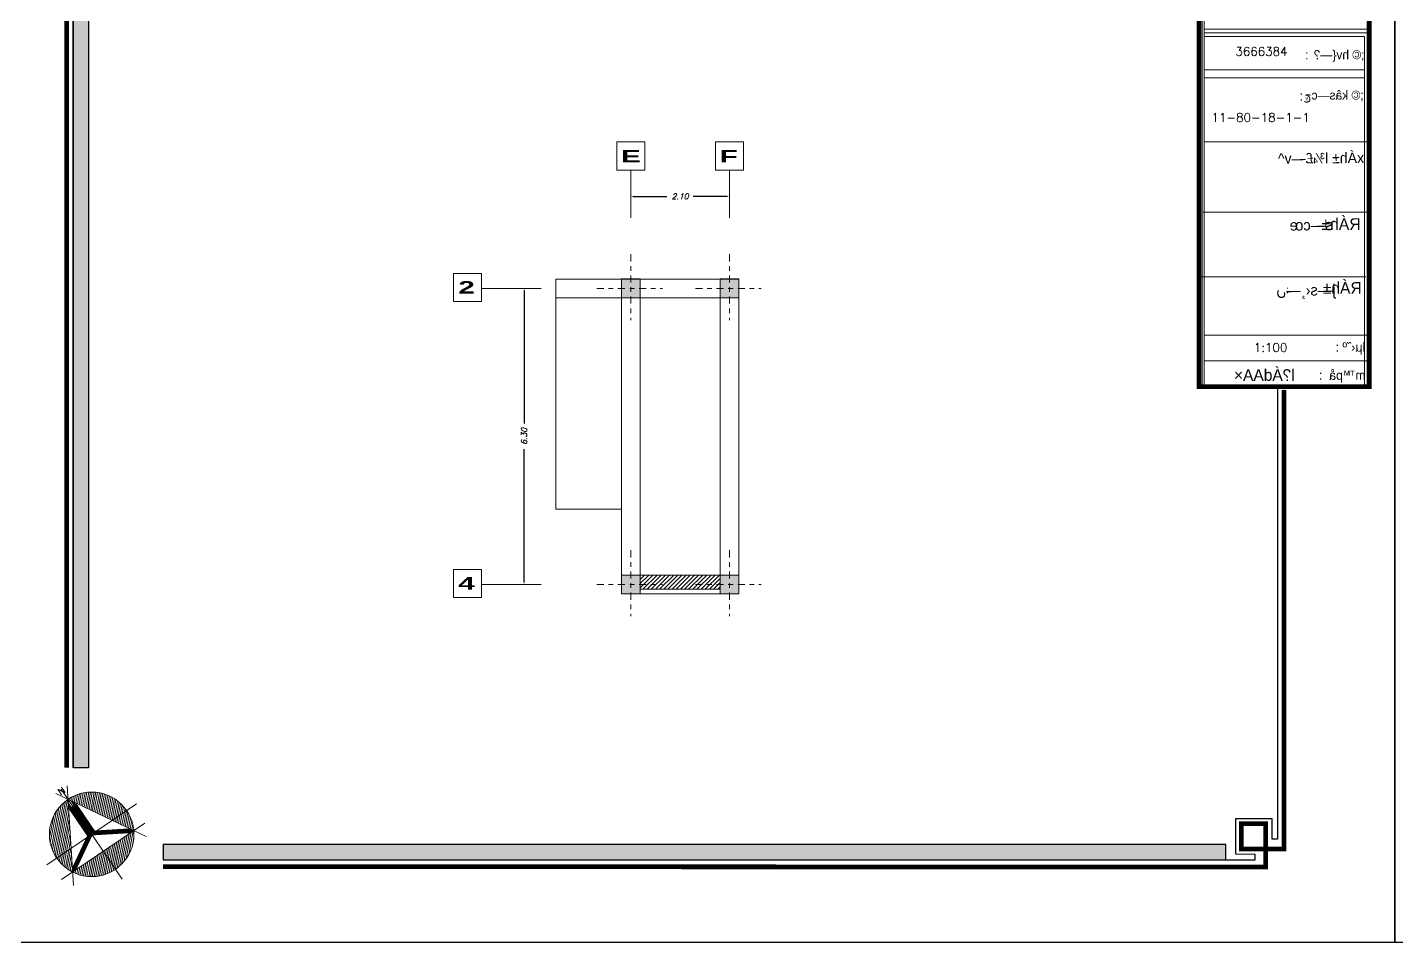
# Model space of a CAD drawing. Header units: inches. Extents: x 70 to 1974, y -315 to 363.
# Drawn here: x 219.78 to 248.93, y -205.33 to -185.85 of the extents above; entities that cross this region are included whole.
import ezdxf

# ---------------------------------------------------------------- set-up
doc = ezdxf.new("R2010")
doc.units = ezdxf.units.IN
doc.header["$MEASUREMENT"] = 0
doc.linetypes.add('DASHDOT', pattern=[1, 0.5, -0.25, 0, -0.25])
doc.layers.add('1', color=19, linetype='Continuous', lineweight=5)
doc.layers.add('3', color=244, linetype='Continuous', lineweight=20)
doc.layers.add('7', color=7, linetype='Continuous')
doc.layers.add('Dimension 2', color=171, linetype='Continuous')
doc.layers.add('AX', color=7, linetype='Continuous', lineweight=18, true_color=0xb7ad8f)
doc.styles.add('111', font='romanc.shx')
doc.styles.add('1111', font='naskhn.shx')
doc.styles.add('CHAPI', font='chapi')
doc.styles.add('FARSI', font='kamran.shx', dxfattribs={"height": 0.35})
doc.styles.add('KH1', font='', dxfattribs={"width": 1.5})
doc.styles.add('ROMANTICBOLD', font='romb____.pfb')
doc.styles.add('STYLE3', font='italict.shx')
doc.styles.get('KH1').set_extended_font_data('Arial Black')
doc.dimstyles.new('mo', dxfattribs={"dimscale": 0.08, "dimtxt": 1.5, "dimasz": 0.6, "dimexe": 1, "dimexo": 1, "dimgap": 1, "dimtad": 0, "dimzin": 1, "dimdsep": 46, "dimtxsty": 'STYLE3', "dimcen": 2.5, "dimse1": 1, "dimse2": 1, "dimclrd": 1, "dimclre": 2, "dimclrt": 1, "dimadec": 0, "dimazin": 0, "dimtm": 1e-09, "dimtfac": 1, "dimtix": 1, "dimtmove": 0, "dimatfit": 1, "dimfxl": 0, "dimtolj": 1, "dimtzin": 0, "dimarcsym": 0})
pattern_1 = [(79.1706, (-480.110343, -200.36177), (-0.0368391, 0.007047), [])]

# ---------------------------------------------------------------- blocks, each defined once
blk = doc.blocks.new('k1')
at = {"true_color": 0x636466}
h = blk.add_hatch(color=251, dxfattribs=at)
h.dxf.hatch_style = 1
h.paths.add_polyline_path([(-461.085, -161.558), (-462.607, -161.558), (-462.607, -162.181), (-462.606, -162.181), (-462.606, -162.319), (-462.468, -162.319), (-462.468, -161.697), (-461.223, -161.697), (-461.223, -162.942), (-461.085, -162.942), (-461.085, -162.804)])
h.paths.add_polyline_path([(-460.393, -161.697), (-459.147, -161.697), (-459.147, -162.942), (-457.907, -162.942), (-457.907, -162.804), (-459.009, -162.804), (-459.009, -161.558), (-460.531, -161.558), (-460.531, -162.181), (-461.085, -162.181), (-461.085, -162.319), (-460.393, -162.319)])
h.paths.add_polyline_path([(-459.701, -162.319), (-459.147, -162.319), (-459.147, -162.181), (-459.839, -162.181), (-459.839, -162.804), (-461.085, -162.804), (-461.085, -162.942), (-459.701, -162.942)], flags=17)
h.paths.add_polyline_path([(-458.317, -161.697), (-457.072, -161.697), (-457.074, -162.263), (-457.004, -162.263), (-456.935, -162.263), (-456.934, -161.558), (-458.456, -161.558), (-458.456, -162.181), (-459.009, -162.181), (-459.009, -162.319), (-458.317, -162.319)])
h.paths.add_polyline_path([(-457.434, -165.015), (-453.66, -165.015), (-453.66, -164.564), (-457.434, -164.564)], flags=9)
h.paths.add_polyline_path([(-466.465, -178.781), (-469.762, -178.781), (-469.762, -178.172), (-466.465, -178.172)], flags=9)
h.paths.add_polyline_path([(-465.787, -177.119), (-468.343, -177.119), (-468.343, -176.346), (-465.787, -176.346)], flags=9)
h.paths.add_polyline_path([(-466.637, -172.259), (-468.426, -172.259), (-468.426, -171.585), (-466.637, -171.585)], flags=9)
h.paths.add_polyline_path([(-467.406, -174.793), (-469.156, -174.793), (-469.156, -174.365), (-467.406, -174.365)], flags=9)
h.paths.add_polyline_path([(-466.579, -173.49), (-469.33, -173.49), (-469.33, -173.025), (-466.579, -173.025)], flags=9)
h.paths.add_polyline_path([(-469.005, -195.618), (-468.537, -195.65), (-468.441, -195.11), (-468.909, -195.078)], flags=9)
h.paths.add_polyline_path([(-465.425, -183.209), (-468.854, -183.238), (-468.859, -182.668), (-465.43, -182.639)], flags=9)
h.paths.add_polyline_path([(-469.333, -170.528), (-465.139, -170.528), (-465.139, -170.027), (-469.333, -170.027)], flags=9)
h.paths.add_polyline_path([(-469.448, -194.832), (-468.98, -194.864), (-468.885, -194.324), (-469.353, -194.292)], flags=9)
h.paths.add_polyline_path([(-467.276, -194.857), (-468.719, -194.869), (-468.724, -194.262), (-467.281, -194.25)], flags=9)
h.paths.add_polyline_path([(-464.448, -194.845), (-465.653, -194.855), (-465.658, -194.285), (-464.453, -194.275)], flags=9)
h.paths.add_polyline_path([(-466.824, -194.816), (-465.8, -194.848), (-465.705, -194.308), (-466.728, -194.276)], flags=9)
h.paths.add_polyline_path([(-468.654, -184.454), (-467.979, -184.476), (-467.912, -184.093), (-468.587, -184.071)], flags=9)
h.paths.add_polyline_path([(-468, -184.223), (-467.911, -184.231), (-467.887, -184.09), (-467.976, -184.082)], flags=9)
h.paths.add_polyline_path([(-469.371, -184.115), (-469.307, -184.122), (-469.288, -184.012), (-469.352, -184.006)], flags=9)
h.paths.add_polyline_path([(-469.459, -184.446), (-469.356, -184.454), (-469.331, -184.31), (-469.434, -184.302)], flags=9)
h.paths.add_polyline_path([(-469.564, -184.394), (-468.642, -184.414), (-468.583, -184.073), (-469.505, -184.053)], flags=9)
h.paths.add_polyline_path([(-468.614, -183.839), (-467.939, -183.861), (-467.872, -183.478), (-468.547, -183.456)], flags=9)
h.paths.add_polyline_path([(-467.96, -183.589), (-467.871, -183.597), (-467.847, -183.457), (-467.936, -183.449)], flags=9)
h.paths.add_polyline_path([(-469.375, -183.503), (-469.311, -183.509), (-469.292, -183.4), (-469.356, -183.394)], flags=9)
h.paths.add_polyline_path([(-469.463, -183.833), (-469.36, -183.841), (-469.335, -183.698), (-469.438, -183.689)], flags=9)
h.paths.add_polyline_path([(-469.569, -183.781), (-468.647, -183.801), (-468.587, -183.46), (-469.509, -183.441)], flags=9)
h.paths.add_polyline_path([(-464.47, -193.071), (-466.41, -193.087), (-466.415, -192.487), (-464.475, -192.471)], flags=9)
h.paths.add_polyline_path([(-464.447, -179.89), (-467.444, -179.915), (-467.449, -179.322), (-464.452, -179.297)], flags=9)
h.paths.add_polyline_path([(-464.457, -175.972), (-466.684, -175.991), (-466.689, -175.398), (-464.462, -175.38)], flags=9)
h.paths.add_polyline_path([(-464.466, -178.776), (-466.548, -178.793), (-466.553, -178.186), (-464.471, -178.168)], flags=9)
h.paths.add_polyline_path([(-464.467, -174.852), (-466.289, -174.868), (-466.294, -174.275), (-464.472, -174.26)], flags=9)
h.paths.add_polyline_path([(-464.469, -173.535), (-466.471, -173.552), (-466.476, -172.975), (-464.474, -172.958)], flags=9)
h.paths.add_polyline_path([(-464.498, -172.095), (-465.535, -172.103), (-465.539, -171.676), (-464.502, -171.667)], flags=9)
h.paths.add_polyline_path([(-464.487, -190.979), (-466.521, -190.979), (-466.521, -190.484), (-464.487, -190.484)], flags=9)
h.paths.add_polyline_path([(-464.361, -186.558), (-469.835, -186.604), (-469.84, -186.027), (-464.366, -185.981)], flags=9)
h.paths.add_polyline_path([(-464.479, -192.028), (-465.421, -192.028), (-465.421, -191.448), (-464.479, -191.448)], flags=9)
h.paths.add_polyline_path([(-464.473, -195.619), (-466.413, -195.636), (-466.417, -195.111), (-464.477, -195.094)], flags=9)
h.paths.add_polyline_path([(-467.785, -195.763), (-468.37, -195.763), (-468.37, -194.968), (-467.785, -194.968)], flags=9)
h.paths.add_polyline_path([(-466.567, -185.632), (-467.581, -185.632), (-467.581, -185.165), (-466.567, -185.165)], flags=9)
h.paths.add_polyline_path([(-464.433, -185.577), (-466.211, -185.592), (-466.214, -185.194), (-464.436, -185.179)], flags=9)
h.paths.add_polyline_path([(-465.655, -185.081), (-469.009, -185.081), (-469.009, -184.609), (-465.655, -184.609)], flags=9)
h.paths.add_polyline_path([(-466.243, -184.431), (-467.91, -184.445), (-467.913, -184.085), (-466.246, -184.071)], flags=9)
h.paths.add_polyline_path([(-466.257, -183.784), (-467.535, -183.795), (-467.538, -183.396), (-466.26, -183.385)], flags=9)
h.paths.add_polyline_path([(-465.027, -184.329), (-465.448, -184.333), (-465.451, -183.978), (-465.03, -183.975)], flags=9)
h.paths.add_polyline_path([(-464.397, -183.897), (-466.05, -183.911), (-466.053, -183.556), (-464.4, -183.542)], flags=9)
h.paths.add_polyline_path([(-464.455, -185.063), (-465.647, -185.073), (-465.65, -184.685), (-464.458, -184.675)], flags=9)
h.paths.add_polyline_path([(-469.695, -185.033), (-469.026, -185.054), (-468.963, -184.701), (-469.632, -184.68)], flags=9)
h.paths.add_polyline_path([(-454.559, -188.448), (-454.609, -188.448), (-454.609, -188.3), (-454.559, -188.3)], flags=9)
h.paths.add_polyline_path([(-453.497, -188.538), (-454.55, -188.538), (-454.55, -188.141), (-453.497, -188.141)], flags=9)
h.paths.add_polyline_path([(-454.123, -187.412), (-454.172, -187.412), (-454.172, -187.264), (-454.123, -187.264)], flags=9)
h.paths.add_polyline_path([(-453.47, -187.519), (-454.105, -187.519), (-454.105, -187.094), (-453.47, -187.094)], flags=9)
h.paths.add_polyline_path([(-453.963, -180.209), (-454.012, -180.209), (-454.012, -180.061), (-453.963, -180.061)], flags=9)
h.paths.add_polyline_path([(-453.745, -181.06), (-453.794, -181.06), (-453.794, -180.912), (-453.745, -180.912)], flags=9)
h.paths.add_polyline_path([(-453.834, -182.003), (-453.884, -182.003), (-453.884, -181.855), (-453.834, -181.855)], flags=9)
h.paths.add_polyline_path([(-454.219, -183.852), (-454.268, -183.852), (-454.268, -183.704), (-454.219, -183.704)], flags=9)
h.paths.add_polyline_path([(-454.338, -184.728), (-454.387, -184.728), (-454.387, -184.58), (-454.338, -184.58)], flags=9)
h.paths.add_polyline_path([(-453.493, -186.542), (-454.175, -186.542), (-454.175, -186.117), (-453.493, -186.117)], flags=9)
h.paths.add_polyline_path([(-452.989, -187.483), (-453.545, -187.483), (-453.545, -187.14), (-452.989, -187.14)], flags=9)
h.paths.add_polyline_path([(-452.989, -186.498), (-453.545, -186.498), (-453.545, -186.156), (-452.989, -186.156)], flags=9)
h.paths.add_polyline_path([(-452.98, -184.832), (-454.348, -184.832), (-454.348, -184.383), (-452.98, -184.383)], flags=9)
h.paths.add_polyline_path([(-452.947, -184.051), (-454.226, -184.051), (-454.226, -183.507), (-452.947, -183.507)], flags=9)
h.paths.add_polyline_path([(-453.117, -182.105), (-453.809, -182.105), (-453.809, -181.68), (-453.117, -181.68)], flags=9)
h.paths.add_polyline_path([(-453.136, -181.174), (-453.742, -181.174), (-453.742, -180.729), (-453.136, -180.729)], flags=9)
h.paths.add_polyline_path([(-453.001, -180.322), (-453.938, -180.322), (-453.938, -179.872), (-453.001, -179.872)], flags=9)
h.paths.add_polyline_path([(-452.933, -173.263), (-456.203, -173.32), (-456.219, -172.388), (-452.949, -172.33)], flags=9)
h.paths.add_polyline_path([(-452.992, -185.417), (-454.046, -185.417), (-454.046, -185.149), (-452.992, -185.149)], flags=9)
h.paths.add_polyline_path([(-452.971, -185.96), (-453.9, -185.96), (-453.9, -185.69), (-452.971, -185.69)], flags=9)
h.paths.add_polyline_path([(-452.942, -190.734), (-453.686, -190.734), (-453.686, -190.43), (-452.942, -190.43)], flags=9)
h.paths.add_polyline_path([(-452.989, -188.532), (-453.545, -188.532), (-453.545, -188.19), (-452.989, -188.19)], flags=9)
h.paths.add_polyline_path([(-454.158, -186.432), (-454.208, -186.432), (-454.208, -186.285), (-454.158, -186.285)], flags=9)
h.paths.add_polyline_path([(-454.443, -190.804), (-455.494, -190.804), (-455.494, -190.392), (-454.443, -190.392)], flags=9)
h.paths.add_polyline_path([(-452.955, -190.156), (-453.705, -190.156), (-453.705, -189.834), (-452.955, -189.834)], flags=9)
h.paths.add_polyline_path([(-455.386, -190.139), (-454.579, -190.139), (-454.579, -189.861), (-455.386, -189.861)], flags=9)
h.paths.add_polyline_path([(-453.088, -175.658), (-455.011, -175.658), (-455.011, -175.326), (-453.088, -175.326)], flags=9)
h = blk.add_hatch(color=251, dxfattribs=at)
h.dxf.hatch_style = 1
h.paths.add_polyline_path([(-480.494, -162.334), (-480.494, -163.026), (-480.494, -198.947), (-480.18, -198.947), (-480.18, -162.334)])
h = blk.add_hatch(color=251, dxfattribs=at)
h.dxf.hatch_style = 1
h.paths.add_polyline_path([(-454.827, -165.571), (-455.45, -165.571), (-455.45, -165.709), (-454.827, -165.709)])
h.paths.add_polyline_path([(-454.689, -165.571), (-454.827, -165.571), (-454.827, -165.709), (-454.689, -165.709)])
h.paths.add_polyline_path([(-454.066, -165.571), (-454.689, -165.571), (-454.689, -165.709), (-454.204, -165.709), (-454.204, -166.955), (-454.827, -166.955), (-454.827, -167.646), (-454.689, -167.646), (-454.689, -167.093), (-454.066, -167.093)])
h.paths.add_polyline_path([(-454.689, -165.709), (-454.827, -165.709), (-454.827, -166.263), (-455.45, -166.263), (-455.45, -167.785), (-454.204, -167.785), (-454.204, -169.03), (-454.827, -169.03), (-454.827, -169.722), (-454.689, -169.722), (-454.689, -169.168), (-454.066, -169.168), (-454.066, -167.646), (-455.311, -167.646), (-455.311, -166.401), (-454.689, -166.401)])
h.paths.add_polyline_path([(-454.689, -167.785), (-454.827, -167.785), (-454.827, -168.338), (-455.45, -168.338), (-455.45, -169.722), (-455.311, -169.722), (-455.311, -168.477), (-454.689, -168.477)], flags=17)
h.paths.add_polyline_path([(-454.066, -169.722), (-455.45, -169.722), (-455.45, -169.86), (-454.204, -169.86), (-454.204, -171.105), (-454.827, -171.105), (-454.827, -171.797), (-454.689, -171.797), (-454.689, -171.244), (-454.066, -171.244)])
h.paths.add_polyline_path([(-458.689, -165.015), (-454.915, -165.015), (-454.915, -164.564), (-458.689, -164.564)], flags=9)
h.paths.add_polyline_path([(-467.609, -178.781), (-470.907, -178.781), (-470.907, -178.172), (-467.609, -178.172)], flags=9)
h.paths.add_polyline_path([(-466.931, -177.119), (-469.487, -177.119), (-469.487, -176.346), (-466.931, -176.346)], flags=9)
h.paths.add_polyline_path([(-467.782, -172.259), (-469.571, -172.259), (-469.571, -171.585), (-467.782, -171.585)], flags=9)
h.paths.add_polyline_path([(-468.551, -174.793), (-470.301, -174.793), (-470.301, -174.365), (-468.551, -174.365)], flags=9)
h.paths.add_polyline_path([(-467.724, -173.49), (-470.475, -173.49), (-470.475, -173.025), (-467.724, -173.025)], flags=9)
h.paths.add_polyline_path([(-470.15, -195.618), (-469.682, -195.65), (-469.586, -195.11), (-470.054, -195.078)], flags=9)
h.paths.add_polyline_path([(-466.57, -183.209), (-469.999, -183.238), (-470.004, -182.668), (-466.574, -182.639)], flags=9)
h.paths.add_polyline_path([(-470.478, -170.528), (-466.284, -170.528), (-466.284, -170.027), (-470.478, -170.027)], flags=9)
h.paths.add_polyline_path([(-470.593, -194.832), (-470.125, -194.864), (-470.03, -194.324), (-470.498, -194.292)], flags=9)
h.paths.add_polyline_path([(-468.421, -194.857), (-469.863, -194.869), (-469.868, -194.262), (-468.426, -194.25)], flags=9)
h.paths.add_polyline_path([(-465.593, -194.845), (-466.798, -194.855), (-466.803, -194.285), (-465.598, -194.275)], flags=9)
h.paths.add_polyline_path([(-467.968, -194.816), (-466.945, -194.848), (-466.85, -194.308), (-467.873, -194.276)], flags=9)
h.paths.add_polyline_path([(-469.799, -184.454), (-469.124, -184.476), (-469.057, -184.093), (-469.732, -184.071)], flags=9)
h.paths.add_polyline_path([(-469.145, -184.223), (-469.056, -184.231), (-469.032, -184.09), (-469.121, -184.082)], flags=9)
h.paths.add_polyline_path([(-470.516, -184.115), (-470.452, -184.122), (-470.433, -184.012), (-470.497, -184.006)], flags=9)
h.paths.add_polyline_path([(-470.604, -184.446), (-470.501, -184.454), (-470.476, -184.31), (-470.579, -184.302)], flags=9)
h.paths.add_polyline_path([(-470.709, -184.394), (-469.787, -184.414), (-469.728, -184.073), (-470.65, -184.053)], flags=9)
h.paths.add_polyline_path([(-469.759, -183.839), (-469.083, -183.861), (-469.017, -183.478), (-469.692, -183.456)], flags=9)
h.paths.add_polyline_path([(-469.105, -183.589), (-469.016, -183.597), (-468.991, -183.457), (-469.08, -183.449)], flags=9)
h.paths.add_polyline_path([(-470.52, -183.503), (-470.456, -183.509), (-470.437, -183.4), (-470.501, -183.394)], flags=9)
h.paths.add_polyline_path([(-470.608, -183.833), (-470.505, -183.841), (-470.48, -183.698), (-470.583, -183.689)], flags=9)
h.paths.add_polyline_path([(-470.714, -183.781), (-469.792, -183.801), (-469.732, -183.46), (-470.654, -183.441)], flags=9)
h.paths.add_polyline_path([(-465.615, -193.071), (-467.555, -193.087), (-467.56, -192.487), (-465.62, -192.471)], flags=9)
h.paths.add_polyline_path([(-465.592, -179.89), (-468.589, -179.915), (-468.594, -179.322), (-465.597, -179.297)], flags=9)
h.paths.add_polyline_path([(-465.602, -175.972), (-467.829, -175.991), (-467.834, -175.398), (-465.607, -175.38)], flags=9)
h.paths.add_polyline_path([(-465.611, -178.776), (-467.693, -178.793), (-467.698, -178.186), (-465.616, -178.168)], flags=9)
h.paths.add_polyline_path([(-465.611, -174.852), (-467.434, -174.868), (-467.439, -174.275), (-465.616, -174.26)], flags=9)
h.paths.add_polyline_path([(-465.613, -173.535), (-467.616, -173.552), (-467.621, -172.975), (-465.618, -172.958)], flags=9)
h.paths.add_polyline_path([(-465.643, -172.095), (-466.68, -172.103), (-466.684, -171.676), (-465.646, -171.667)], flags=9)
h.paths.add_polyline_path([(-465.632, -190.979), (-467.666, -190.979), (-467.666, -190.484), (-465.632, -190.484)], flags=9)
h.paths.add_polyline_path([(-465.506, -186.558), (-470.98, -186.604), (-470.985, -186.027), (-465.511, -185.981)], flags=9)
h.paths.add_polyline_path([(-465.624, -192.028), (-466.566, -192.028), (-466.566, -191.448), (-465.624, -191.448)], flags=9)
h.paths.add_polyline_path([(-465.618, -195.619), (-467.558, -195.636), (-467.562, -195.111), (-465.622, -195.094)], flags=9)
h.paths.add_polyline_path([(-468.93, -195.763), (-469.515, -195.763), (-469.515, -194.968), (-468.93, -194.968)], flags=9)
h.paths.add_polyline_path([(-467.711, -185.632), (-468.726, -185.632), (-468.726, -185.165), (-467.711, -185.165)], flags=9)
h.paths.add_polyline_path([(-465.577, -185.577), (-467.356, -185.592), (-467.359, -185.194), (-465.581, -185.179)], flags=9)
h.paths.add_polyline_path([(-466.799, -185.081), (-470.154, -185.081), (-470.154, -184.609), (-466.799, -184.609)], flags=9)
h.paths.add_polyline_path([(-467.388, -184.431), (-469.055, -184.445), (-469.058, -184.085), (-467.391, -184.071)], flags=9)
h.paths.add_polyline_path([(-467.401, -183.784), (-468.679, -183.795), (-468.683, -183.396), (-467.405, -183.385)], flags=9)
h.paths.add_polyline_path([(-466.172, -184.329), (-466.593, -184.333), (-466.596, -183.978), (-466.175, -183.975)], flags=9)
h.paths.add_polyline_path([(-465.542, -183.897), (-467.195, -183.911), (-467.198, -183.556), (-465.545, -183.542)], flags=9)
h.paths.add_polyline_path([(-465.6, -185.063), (-466.791, -185.073), (-466.795, -184.685), (-465.603, -184.675)], flags=9)
h.paths.add_polyline_path([(-470.839, -185.033), (-470.17, -185.054), (-470.108, -184.701), (-470.777, -184.68)], flags=9)
h.paths.add_polyline_path([(-455.704, -188.448), (-455.753, -188.448), (-455.753, -188.3), (-455.704, -188.3)], flags=9)
h.paths.add_polyline_path([(-454.642, -188.538), (-455.695, -188.538), (-455.695, -188.141), (-454.642, -188.141)], flags=9)
h.paths.add_polyline_path([(-455.268, -187.412), (-455.317, -187.412), (-455.317, -187.264), (-455.268, -187.264)], flags=9)
h.paths.add_polyline_path([(-454.615, -187.519), (-455.25, -187.519), (-455.25, -187.094), (-454.615, -187.094)], flags=9)
h.paths.add_polyline_path([(-455.108, -180.209), (-455.157, -180.209), (-455.157, -180.061), (-455.108, -180.061)], flags=9)
h.paths.add_polyline_path([(-454.89, -181.06), (-454.939, -181.06), (-454.939, -180.912), (-454.89, -180.912)], flags=9)
h.paths.add_polyline_path([(-454.979, -182.003), (-455.028, -182.003), (-455.028, -181.855), (-454.979, -181.855)], flags=9)
h.paths.add_polyline_path([(-455.364, -183.852), (-455.413, -183.852), (-455.413, -183.704), (-455.364, -183.704)], flags=9)
h.paths.add_polyline_path([(-455.483, -184.728), (-455.532, -184.728), (-455.532, -184.58), (-455.483, -184.58)], flags=9)
h.paths.add_polyline_path([(-454.638, -186.542), (-455.319, -186.542), (-455.319, -186.117), (-454.638, -186.117)], flags=9)
h.paths.add_polyline_path([(-454.134, -187.483), (-454.69, -187.483), (-454.69, -187.14), (-454.134, -187.14)], flags=9)
h.paths.add_polyline_path([(-454.134, -186.498), (-454.69, -186.498), (-454.69, -186.156), (-454.134, -186.156)], flags=9)
h.paths.add_polyline_path([(-454.125, -184.832), (-455.493, -184.832), (-455.493, -184.383), (-454.125, -184.383)], flags=9)
h.paths.add_polyline_path([(-454.092, -184.051), (-455.371, -184.051), (-455.371, -183.507), (-454.092, -183.507)], flags=9)
h.paths.add_polyline_path([(-454.262, -182.105), (-454.954, -182.105), (-454.954, -181.68), (-454.262, -181.68)], flags=9)
h.paths.add_polyline_path([(-454.281, -181.174), (-454.887, -181.174), (-454.887, -180.729), (-454.281, -180.729)], flags=9)
h.paths.add_polyline_path([(-454.146, -180.322), (-455.083, -180.322), (-455.083, -179.872), (-454.146, -179.872)], flags=9)
h.paths.add_polyline_path([(-454.078, -173.263), (-457.348, -173.32), (-457.364, -172.388), (-454.094, -172.33)], flags=9)
h.paths.add_polyline_path([(-454.137, -185.417), (-455.191, -185.417), (-455.191, -185.149), (-454.137, -185.149)], flags=9)
h.paths.add_polyline_path([(-454.116, -185.96), (-455.045, -185.96), (-455.045, -185.69), (-454.116, -185.69)], flags=9)
h.paths.add_polyline_path([(-454.087, -190.734), (-454.831, -190.734), (-454.831, -190.43), (-454.087, -190.43)], flags=9)
h.paths.add_polyline_path([(-454.134, -188.532), (-454.69, -188.532), (-454.69, -188.19), (-454.134, -188.19)], flags=9)
h.paths.add_polyline_path([(-455.303, -186.432), (-455.352, -186.432), (-455.352, -186.285), (-455.303, -186.285)], flags=9)
h.paths.add_polyline_path([(-455.588, -190.804), (-456.639, -190.804), (-456.639, -190.392), (-455.588, -190.392)], flags=9)
h.paths.add_polyline_path([(-454.1, -190.156), (-454.85, -190.156), (-454.85, -189.834), (-454.1, -189.834)], flags=9)
h.paths.add_polyline_path([(-456.531, -190.139), (-455.724, -190.139), (-455.724, -189.861), (-456.531, -189.861)], flags=9)
h.paths.add_polyline_path([(-454.233, -175.658), (-456.156, -175.658), (-456.156, -175.326), (-454.233, -175.326)], flags=9)
h = blk.add_hatch(color=251, dxfattribs=at)
h.dxf.hatch_style = 1
h.paths.add_polyline_path([(-455.964, -200.582), (-463.898, -200.582), (-478.607, -200.582), (-478.607, -200.896), (-455.964, -200.896)])
at = {"layer": '3'}
h = blk.add_hatch(dxfattribs=at)
h.set_pattern_fill('ANSI31', color=256, scale=0.300057, angle=34.1706)
h.set_pattern_definition(pattern_1)
h.paths.add_polyline_path([(-480.616, -199.617), (-480.549, -200.659), (-480.855, -200.867, -0.414214)])
h = blk.add_hatch(dxfattribs=at)
h.set_pattern_fill('ANSI31', color=256, scale=0.300057, angle=34.1706)
h.set_pattern_definition(pattern_1)
h.paths.add_polyline_path([(-480.616, -199.617), (-479.672, -200.064), (-479.366, -199.856, 0.414214)])
h = blk.add_hatch(dxfattribs=at)
h.set_pattern_fill('ANSI31', color=256, scale=0.300057, angle=34.1706)
h.set_pattern_definition(pattern_1)
h.paths.add_polyline_path([(-479.672, -200.064), (-479.366, -199.856, -0.127479), (-479.214, -200.282)])
h = blk.add_hatch(dxfattribs=at)
h.set_pattern_fill('ANSI31', color=256, scale=0.300057, angle=34.1706)
h.set_pattern_definition(pattern_1)
h.paths.add_polyline_path([(-479.21, -200.362, 0.022306), (-479.214, -200.282), (-480.516, -201.165, 0.55871)])
h = blk.add_hatch(dxfattribs=at)
h.set_pattern_fill('ANSI31', color=256, scale=0.300057, angle=34.1706)
h.set_pattern_definition(pattern_1)
h.paths.add_polyline_path([(-479.865, -200.724), (-479.605, -201.107, 0.248537), (-479.21, -200.362, 0.022306), (-479.214, -200.282)])
h = blk.add_hatch(dxfattribs=at)
h.set_pattern_fill('ANSI31', color=256, scale=0.300057, angle=34.1706)
h.set_pattern_definition(pattern_1)
h.paths.add_polyline_path([(-480.516, -201.165), (-480.549, -200.659), (-480.855, -200.867, 0.127479)])
for p, q in [((-480.178, -162.634), (-480.178, -198.949)), ((-454.861, -200.464), (-454.974, -200.464)), ((-455.337, -200.906), (-455.336, -200.781)), ((-478.592, -200.906), (-455.337, -200.906))]:
    blk.add_line(p, q)
for points in [[(-452.366, -202.667), (-482.066, -202.667), (-482.066, -160.662), (-452.366, -160.662)], [(-482.066, -160.662), (-452.366, -160.662), (-452.366, -202.667), (-482.066, -202.667)], [(-478.592, -200.906), (-455.963, -200.906), (-455.963, -200.582), (-478.592, -200.582)]]:
    blk.add_lwpolyline(points, close=True)
for points in [[(-480.178, -162.634), (-480.178, -198.949), (-480.495, -198.949), (-480.495, -162.319), (-480.178, -162.319)], [(-454.974, -200.464), (-454.973, -200.033), (-455.757, -200.032), (-455.758, -200.78), (-455.336, -200.781)]]:
    blk.add_lwpolyline(points)
at = {"layer": '1', "ltscale": 0.5}
for p, q in [((-456.467, -171.797), (-456.467, -188.092)), ((-452.911, -190.833), (-452.911, -171.797)), ((-456.425, -184.669), (-456.425, -182.705)), ((-452.911, -184.669), (-452.911, -182.919)), ((-452.911, -183.229), (-456.425, -183.228)), ((-452.911, -183.302), (-456.425, -183.301)), ((-456.425, -184.973), (-456.425, -183.382)), ((-453.013, -183.382), (-456.425, -183.382)), ((-453.013, -190.833), (-453.013, -183.382)), ((-456.425, -184.092), (-453.013, -184.093)), ((-456.425, -184.261), (-453.013, -184.262)), ((-456.425, -186.499), (-456.425, -184.669)), ((-452.911, -184.669), (-452.911, -186.499)), ((-452.911, -185.623), (-456.425, -185.623)), ((-456.425, -190.833), (-456.425, -186.499)), ((-452.911, -186.499), (-452.911, -189.84)), ((-456.443, -187.118), (-452.928, -187.118)), ((-456.496, -188.5), (-452.981, -188.5)), ((-456.425, -189.737), (-452.911, -189.737)), ((-456.425, -190.285), (-452.911, -190.285)), ((-452.911, -190.833), (-456.257, -190.833)), ((-456.257, -190.833), (-452.911, -190.833))]:
    blk.add_line(p, q, dxfattribs=at)
at = {"layer": '3'}
for p, q in [((-456.467, -188.092), (-456.467, -190.833)), ((-454.722, -190.905), (-454.722, -198.735)), ((-479.46, -201.319), (-480.76, -199.404)), ((-480.497, -201.453), (-480.634, -199.33)), ((-480.876, -199.494), (-478.954, -200.405)), ((-479.153, -199.712), (-481.068, -201.012)), ((-480.021, -200.356), (-480.454, -199.718)), ((-478.978, -200.122), (-480.751, -201.325)), ((-480.492, -201.115), (-480.516, -201.165))]:
    blk.add_line(p, q, dxfattribs=at)
at = {"layer": '3', "const_width": 0.1}
for points in [[(-480.641, -192.137), (-480.641, -162.319)], [(-480.641, -198.946), (-480.641, -162.319)], [(-454.722, -190.905), (-454.725, -200.726)], [(-479.27, -200.285), (-480.068, -200.333), (-480.476, -199.732)], [(-480.492, -201.115), (-480.153, -200.391), (-480.561, -199.79)], [(-455.112, -200.136), (-455.682, -200.136)], [(-455.633, -200.673), (-455.632, -200.136)], [(-455.114, -201.058), (-455.112, -200.086)], [(-454.695, -200.675), (-455.683, -200.673)], [(-455.063, -201.058), (-478.589, -201.05)], [(-465.54, -201.05), (-471.094, -201.05)]]:
    blk.add_lwpolyline(points, dxfattribs=at)
blk.add_lwpolyline([(-456.535, -190.833), (-452.911, -190.833), (-452.911, -171.797), (-456.535, -171.797)], close=True, dxfattribs=at)
at = {"layer": '3'}
blk.add_circle((-480.11, -200.362), 0.9, dxfattribs=at)
for points in [[(-480.606, -199.769), (-480.582, -199.805), (-480.613, -199.668), (-480.539, -199.776)], [(-480.478, -199.682), (-480.454, -199.718), (-480.57, -199.639), (-480.497, -199.747)], [(-479.262, -200.259), (-479.271, -200.259), (-479.214, -200.282), (-479.27, -200.285)], [(-479.268, -200.311), (-479.255, -200.31), (-479.27, -200.285), (-479.214, -200.282)], [(-480.519, -201.112), (-480.515, -201.104), (-480.516, -201.165), (-480.492, -201.115)], [(-480.469, -201.126), (-480.474, -201.137), (-480.492, -201.115), (-480.516, -201.165)]]:
    blk.add_solid(points, dxfattribs=at)
at = {"layer": '7', "lineweight": 30}
for p, q in [((-480.506, -198.946), (-480.503, -162.319)), ((-454.861, -190.833), (-454.861, -200.464))]:
    blk.add_line(p, q, dxfattribs=at)
at = {"style": 'FARSI', "text_generation_flag": 2}
for s, p in [(';© hv{—ہ', (-453.01, -183.865)), (';© kâs—cچ', (-453.028, -184.725))]:
    blk.add_text(s, height=0.1907, dxfattribs=at).set_placement(p)
at = {"layer": '1', "color": 7, "style": 'CHAPI', "text_generation_flag": 2}
for s, height, p in [(':', 0.197, (-454.202, -183.869)), (':', 0.197, (-454.32, -184.746)), (':', 0.153, (-454.312, -187.487)), ('RÁh%%177  ', 0.249, (-453.093, -187.498)), ('RÁh%%177  ', 0.2489, (-453.069, -188.858)), (':', 0.153, (-454.619, -188.846)), ('lµ‹˜º :', 0.1973, (-452.995, -190.091)), ('m™på  :', 0.1973, (-452.985, -190.689))]:
    blk.add_text(s, height=height, dxfattribs=at).set_placement(p)
at = {"layer": '3', "style": 'ROMANTICBOLD'}
blk.add_text(' N ', height=0.1452, rotation=34.1994, dxfattribs=at).set_placement((-480.814, -199.571))
at = {"layer": '7', "style": '111'}
blk.add_text('1:100', height=0.1851, dxfattribs=at).set_placement((-455.366, -190.092))
at = {"layer": '7', "style": 'CHAPI', "text_generation_flag": 2}
blk.add_text('l\x9dÁdAA×', height=0.2469, dxfattribs=at).set_placement((-454.494, -190.711))
at = {"layer": '7', "attachment_point": 1, "style": '111'}
for s, width, insert, char_height in [('3666384', 1.14398, (-455.76, -183.608), 0.1851), ('11-80-18-1-1', 1.92804, (-456.268, -185.013), 0.18514)]:
    blk.add_mtext_dynamic_manual_height_columns(s, width=width, gutter_width=1.75, heights=[0], dxfattribs=dict(at, insert=insert, char_height=char_height))
at = {"layer": 'Dimension 2', "color": 7, "style": '1111', "text_generation_flag": 2}
for s, height, p in [('xÁh%%177 l¾£—v^ ', 0.22357, (-453.019, -186.075)), ('s—cœ', 0.232, (-453.69, -187.506)), ('j—s‹¸—ں', 0.2319, (-453.626, -188.89))]:
    blk.add_text(s, height=height, rotation=0.4834, dxfattribs=at).set_placement(p)
blk = doc.blocks.new('s.botoni')
at = {"layer": 'AX'}
h = blk.add_hatch(color=256, dxfattribs=at)
h.paths.add_polyline_path([(19.473, 218.825), (19.473, 219.111), (19.758, 219.111), (19.758, 218.825)])
h.paths.add_polyline_path([(19.758, 218.711), (19.473, 218.711), (19.473, 218.825), (19.758, 218.825)])
h.paths.add_polyline_path([(19.473, 218.711), (19.359, 218.711), (19.359, 218.825), (19.473, 218.825)])
h.paths.add_polyline_path([(19.473, 218.825), (19.359, 218.825), (19.359, 219.111), (19.473, 219.111)])
at = {"layer": 'AX', "linetype": 'DASHDOT', "ltscale": 0.3}
for p, q in [((19.558, 219.636), (19.558, 218.236)), ((18.834, 218.911), (20.234, 218.911))]:
    blk.add_line(p, q, dxfattribs=at)
at = {"layer": 'AX', "linetype": 'Continuous'}
blk.add_lwpolyline([(19.359, 218.711), (19.758, 218.711), (19.758, 219.111), (19.359, 219.111), (19.359, 218.711)], dxfattribs=at)
blk = doc.blocks.new('*D369')
at = {"color": 1, "lineweight": -2, "transparency": 16777216}
for p, q in [((232.677, -189.45), (233.399, -189.45)), ((234.681, -189.45), (233.959, -189.45))]:
    blk.add_line(p, q, dxfattribs=at)
at = {"color": 1, "transparency": 16777216}
for points in [[(232.677, -189.442), (232.677, -189.458), (232.629, -189.45)], [(234.681, -189.442), (234.681, -189.458), (234.729, -189.45)]]:
    blk.add_solid(points, dxfattribs=at)
at = {"layer": 'Defpoints', "color": 0, "transparency": 16777216}
for p in [(232.629, -189.399), (234.729, -189.399), (234.729, -189.45)]:
    blk.add_point(p, dxfattribs=at)
at = {"color": 1, "transparency": 16777216, "insert": (233.679, -189.45), "char_height": 0.12, "attachment_point": 5, "style": 'STYLE3'}
blk.add_mtext('\\A1;2.10', dxfattribs=at)
blk = doc.blocks.new('*D370')
at = {"color": 1, "lineweight": -2, "transparency": 16777216}
for p, q in [((230.358, -191.456), (230.358, -194.283)), ((230.358, -197.66), (230.358, -194.832))]:
    blk.add_line(p, q, dxfattribs=at)
at = {"color": 1, "transparency": 16777216}
for points in [[(230.35, -191.456), (230.366, -191.456), (230.358, -191.408)], [(230.35, -197.66), (230.366, -197.66), (230.358, -197.708)]]:
    blk.add_solid(points, dxfattribs=at)
at = {"layer": 'Defpoints', "color": 0, "transparency": 16777216}
for p in [(230.431, -191.408), (230.358, -197.708), (230.431, -197.708)]:
    blk.add_point(p, dxfattribs=at)
at = {"color": 1, "transparency": 16777216, "insert": (230.358, -194.558), "char_height": 0.12, "attachment_point": 5, "rotation": 90, "style": 'STYLE3'}
blk.add_mtext('\\A1;6.30', dxfattribs=at)

msp = doc.modelspace()

# ---------------------------------------------------------------- hatches: boundary and pattern name
at = {"layer": 'AX', "linetype": 'Continuous'}
h = msp.add_hatch(dxfattribs=at)
h.set_pattern_fill('ANSI31', color=256, scale=0.5)
h.set_pattern_definition([(45, (109.181775, -157.11251), (-0.044194174, 0.044194174), [])])
h.paths.add_polyline_path([(234.53052, -197.50794), (232.82948, -197.50794), (232.82948, -197.80778), (234.53052, -197.80778)])

# ---------------------------------------------------------------- linework, layer by layer
at = {"layer": 'AX', "color": 23, "linetype": 'ByBlock', "true_color": 0xbf8b78}
for p, q in [((232.62876, -188.89059), (232.62876, -189.9071)), ((234.72948, -188.89059), (234.72948, -189.9071)), ((229.45351, -191.40778), (230.72175, -191.40778)), ((229.45351, -197.70778), (230.72175, -197.70778))]:
    msp.add_line(p, q, dxfattribs=at)
at = {"layer": 'AX', "linetype": 'Continuous'}
for p, q in [((231.03052, -191.20794), (231.03052, -196.10794)), ((234.93021, -191.20794), (231.03052, -191.20794)), ((234.53021, -197.90762), (234.53021, -191.20794)), ((234.93021, -197.90762), (234.93021, -191.20794)), ((234.93021, -191.60794), (231.03052, -191.60794)), ((232.4298, -191.60762), (232.4298, -197.90762)), ((232.8298, -191.60762), (232.8298, -197.90762)), ((232.4298, -196.10794), (231.03052, -196.10794)), ((232.4298, -197.90762), (232.4298, -196.10794)), ((234.93021, -197.50762), (232.4298, -197.50762)), ((234.93021, -197.90762), (232.4298, -197.90762))]:
    msp.add_line(p, q, dxfattribs=at)
at = {"layer": 'AX', "color": 23, "linetype": 'ByBlock', "true_color": 0xbf8b78}
for points in [[(232.32894, -188.89059), (232.92858, -188.89059), (232.92858, -188.29094), (232.32894, -188.29094)], [(234.42966, -188.89059), (235.02931, -188.89059), (235.02931, -188.29094), (234.42966, -188.29094)], [(229.45351, -191.68977), (229.45351, -191.09013), (228.85386, -191.09013), (228.85386, -191.68977)], [(229.45351, -197.98977), (229.45351, -197.39013), (228.85386, -197.39013), (228.85386, -197.98977)]]:
    msp.add_lwpolyline(points, close=True, dxfattribs=at)
at = {"layer": 'AX', "linetype": 'Continuous'}
msp.add_lwpolyline([(234.53052, -197.50794), (232.82948, -197.50794), (232.82948, -197.80778), (234.53052, -197.80778)], close=True, dxfattribs=at)

# ---------------------------------------------------------------- block references
for p in [(701.26119, -2.66445), (730.96119, -2.66445)]:
    msp.add_blockref('k1', p)
for p in [(213.07117, -410.31858), (215.1719, -410.31858), (213.07117, -416.61858), (215.1719, -416.61858)]:
    msp.add_blockref('s.botoni', p, dxfattribs=at)

# ---------------------------------------------------------------- texts
at = {"layer": 'AX', "color": 23, "linetype": 'ByBlock', "true_color": 0xbf8b78, "style": 'KH1', "width": 1.5}
for s, p in [('E', (232.42113, -188.72783)), ('F', (234.52185, -188.72783)), ('2', (228.95586, -191.5172)), ('4', (228.95586, -197.8172))]:
    msp.add_text(s, height=0.26439, dxfattribs=at).set_placement(p)

# ---------------------------------------------------------------- dimensions: what is measured, and where the dimension line sits
dim = msp.add_linear_dim(base=(234.72948, -189.44986), p1=(232.62876, -189.39884), p2=(234.72948, -189.39884), angle=180, dimstyle='mo', override={"dimtmove": 1})
dim.commit()
dim.dimension.update_dxf_attribs({"geometry": '*D369', "text_midpoint": (233.67912, -189.44986)})
dim = msp.add_aligned_dim(p1=(230.43076, -191.40778), p2=(230.43076, -197.70778), distance=-0.07319, dimstyle='mo')
dim.commit()
dim.dimension.update_dxf_attribs({"geometry": '*D370', "text_midpoint": (230.35757, -194.55778)})

doc.saveas('drawing.dxf')
